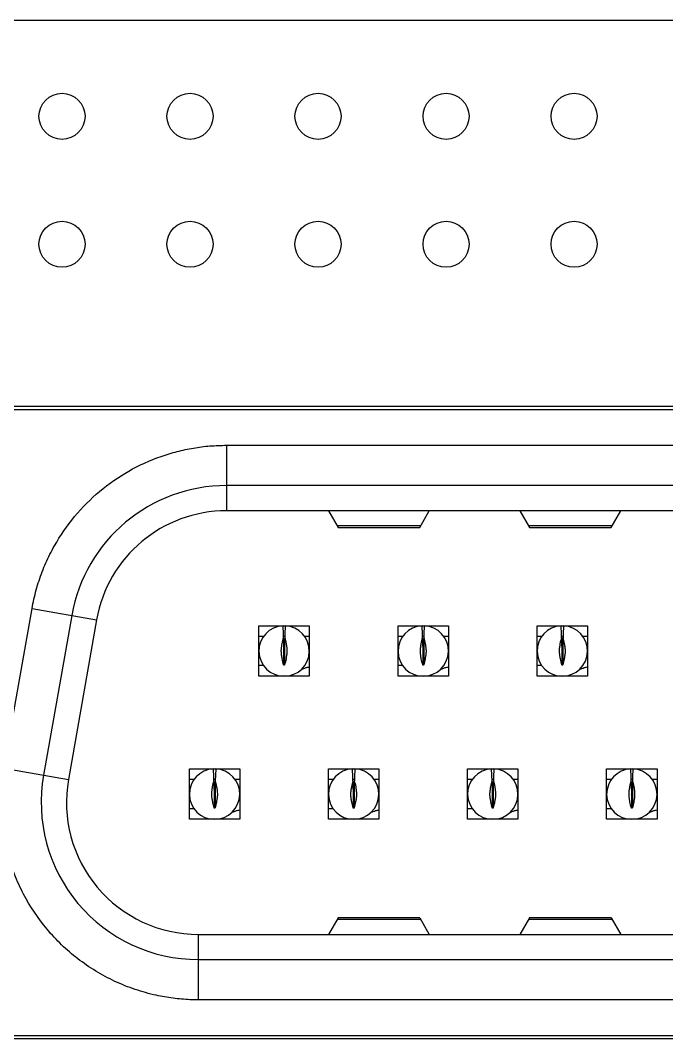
# Model space of a CAD drawing. Header units: millimetres. Extents: x 0 to 86.4, y 0 to 54.6.
# Drawn here: x 29.02 to 41.84, y 34.4 to 54.61 of the extents above; entities that cross this region are included whole.
import ezdxf

# ---------------------------------------------------------------- set-up
doc = ezdxf.new("R2010")
doc.units = ezdxf.units.MM

msp = doc.modelspace()

# ---------------------------------------------------------------- linework, layer by layer
at = {"color": 7, "linetype": 'Continuous', "lineweight": 25}
for p, q in [((73.66, 54.61), (5.715, 54.61)), ((74.352, 46.945), (24.512, 46.945)), ((74.302, 46.88), (24.562, 46.88)), ((33.111, 46.175), (33.111, 44.875)), ((33.111, 46.175), (65.753, 46.175)), ((65.753, 45.375), (33.111, 45.375)), ((65.753, 44.875), (33.111, 44.875)), ((35.132, 44.875), (35.323, 44.545)), ((36.942, 44.545), (37.132, 44.875)), ((38.932, 44.875), (39.123, 44.545)), ((40.742, 44.545), (40.932, 44.875)), ((36.957, 44.573), (35.307, 44.573)), ((35.323, 44.545), (36.942, 44.545)), ((40.757, 44.573), (39.107, 44.573)), ((39.123, 44.545), (40.742, 44.545)), ((28.692, 39.766), (29.251, 42.936)), ((29.251, 42.936), (30.531, 42.71)), ((30.039, 42.797), (29.48, 39.627)), ((30.531, 42.71), (29.972, 39.54)), ((33.752, 42.59), (34.752, 42.59)), ((33.752, 41.59), (33.752, 42.59)), ((34.252, 42.103), (34.23, 42.59)), ((34.274, 42.59), (34.253, 42.103)), ((34.752, 42.59), (34.752, 41.59)), ((36.512, 42.59), (37.512, 42.59)), ((36.512, 41.59), (36.512, 42.59)), ((37.012, 42.103), (36.99, 42.59)), ((37.034, 42.59), (37.013, 42.103)), ((37.512, 42.59), (37.512, 41.59)), ((39.272, 42.59), (40.272, 42.59)), ((39.272, 41.59), (39.272, 42.59)), ((39.772, 42.103), (39.75, 42.59)), ((39.794, 42.59), (39.773, 42.103)), ((40.272, 42.59), (40.272, 41.59)), ((33.845, 42.38), (33.752, 42.38)), ((34.265, 42.38), (34.24, 42.38)), ((34.243, 42.312), (34.243, 41.817)), ((34.262, 42.312), (34.262, 41.817)), ((34.752, 42.38), (34.659, 42.38)), ((36.605, 42.38), (36.512, 42.38)), ((37.025, 42.38), (37, 42.38)), ((37.003, 42.312), (37.003, 41.817)), ((37.022, 42.312), (37.022, 41.817)), ((37.512, 42.38), (37.419, 42.38)), ((39.365, 42.38), (39.272, 42.38)), ((39.785, 42.38), (39.76, 42.38)), ((39.763, 42.312), (39.763, 41.817)), ((39.782, 42.312), (39.782, 41.817)), ((40.272, 42.38), (40.179, 42.38)), ((33.845, 41.8), (33.752, 41.8)), ((36.605, 41.8), (36.512, 41.8)), ((39.365, 41.8), (39.272, 41.8)), ((34.752, 41.59), (33.752, 41.59)), ((37.512, 41.59), (36.512, 41.59)), ((40.272, 41.59), (39.272, 41.59)), ((28.692, 39.766), (29.972, 39.54)), ((32.372, 39.75), (33.372, 39.75)), ((32.372, 38.75), (32.372, 39.75)), ((32.872, 39.263), (32.85, 39.75)), ((32.894, 39.75), (32.873, 39.263)), ((33.372, 39.75), (33.372, 38.75)), ((35.132, 39.75), (36.132, 39.75)), ((35.132, 38.75), (35.132, 39.75)), ((35.632, 39.263), (35.61, 39.75)), ((35.654, 39.75), (35.633, 39.263)), ((36.132, 39.75), (36.132, 38.75)), ((37.892, 39.75), (38.892, 39.75)), ((37.892, 38.75), (37.892, 39.75)), ((38.392, 39.263), (38.37, 39.75)), ((38.414, 39.75), (38.393, 39.263)), ((38.892, 39.75), (38.892, 38.75)), ((40.652, 39.75), (41.652, 39.75)), ((40.652, 38.75), (40.652, 39.75)), ((41.152, 39.263), (41.13, 39.75)), ((41.174, 39.75), (41.153, 39.263)), ((41.652, 39.75), (41.652, 38.75)), ((32.465, 39.54), (32.372, 39.54)), ((32.885, 39.54), (32.86, 39.54)), ((32.863, 39.472), (32.863, 38.977)), ((32.882, 39.472), (32.882, 38.977)), ((33.372, 39.54), (33.279, 39.54)), ((35.225, 39.54), (35.132, 39.54)), ((35.645, 39.54), (35.62, 39.54)), ((35.623, 39.472), (35.623, 38.977)), ((35.642, 39.472), (35.642, 38.977)), ((36.132, 39.54), (36.039, 39.54)), ((37.985, 39.54), (37.892, 39.54)), ((38.405, 39.54), (38.38, 39.54)), ((38.383, 39.472), (38.383, 38.977)), ((38.402, 39.472), (38.402, 38.977)), ((38.892, 39.54), (38.799, 39.54)), ((40.745, 39.54), (40.652, 39.54)), ((41.165, 39.54), (41.14, 39.54)), ((41.143, 39.472), (41.143, 38.977)), ((41.162, 39.472), (41.162, 38.977)), ((41.652, 39.54), (41.559, 39.54)), ((32.465, 38.96), (32.372, 38.96)), ((35.225, 38.96), (35.132, 38.96)), ((37.985, 38.96), (37.892, 38.96)), ((40.745, 38.96), (40.652, 38.96)), ((33.372, 38.75), (32.372, 38.75)), ((36.132, 38.75), (35.132, 38.75)), ((38.892, 38.75), (37.892, 38.75)), ((41.652, 38.75), (40.652, 38.75)), ((35.323, 36.795), (35.132, 36.465)), ((36.942, 36.795), (35.323, 36.795)), ((36.942, 36.795), (37.132, 36.465)), ((39.123, 36.795), (38.932, 36.465)), ((40.742, 36.795), (39.123, 36.795)), ((40.742, 36.795), (40.932, 36.465)), ((35.307, 36.768), (36.957, 36.768)), ((39.107, 36.768), (40.757, 36.768)), ((32.552, 35.165), (32.552, 36.465)), ((32.552, 36.465), (66.312, 36.465)), ((32.552, 35.965), (66.312, 35.965)), ((66.312, 35.165), (32.552, 35.165)), ((24.512, 34.395), (74.352, 34.395)), ((24.562, 34.46), (74.302, 34.46))]:
    msp.add_line(p, q, dxfattribs=at)
for centre in [(29.845, 52.705), (32.385, 52.705), (34.925, 52.705), (37.465, 52.705), (40.005, 52.705), (29.845, 50.165), (32.385, 50.165), (34.925, 50.165), (37.465, 50.165), (40.005, 50.165)]:
    msp.add_circle(centre, 0.457, dxfattribs=at)
for centre, radius, start, end in [((33.111, 42.255), 3.12, 90, 170), ((33.111, 42.255), 2.62, 90, 170), ((34.252, 42.09), 0.5, 92.5, 87.5), ((37.012, 42.09), 0.5, 92.5, 87.5), ((39.772, 42.09), 0.5, 92.5, 87.5), ((32.552, 39.085), 3.12, 170, 270), ((32.872, 39.25), 0.5, 92.5, 87.5), ((35.632, 39.25), 0.5, 92.5, 87.5), ((38.392, 39.25), 0.5, 92.5, 87.5), ((41.152, 39.25), 0.5, 92.5, 87.5), ((32.552, 39.085), 2.62, 170, 270)]:
    msp.add_arc(centre, radius, start, end, dxfattribs=at)
for points, knots in [([(29.251, 42.936), (29.263, 42.998), (29.286, 43.123), (29.333, 43.306), (29.388, 43.487), (29.451, 43.665), (29.523, 43.839), (29.604, 44.011), (29.774, 44.33), (30.077, 44.773), (30.578, 45.274), (31.159, 45.68), (31.691, 45.921), (32.127, 46.055), (32.451, 46.124), (32.779, 46.167), (33, 46.173), (33.111, 46.175)], [0, 0, 0, 0, 0.034808, 0.069417, 0.103907, 0.138361, 0.172858, 0.207482, 0.242313, 0.371121, 0.500023, 0.628831, 0.757734, 0.818502, 0.878844, 0.939197, 1, 1, 1, 1]), ([(34.243, 41.817), (34.232, 41.854), (34.223, 41.894), (34.21, 41.96), (34.206, 41.983), (34.2, 42.031), (34.197, 42.057), (34.196, 42.113), (34.199, 42.14), (34.205, 42.189), (34.209, 42.212), (34.221, 42.279), (34.23, 42.32), (34.241, 42.356)], [0, 0, 0, 0, 0.25, 0.25, 0.375, 0.375, 0.5, 0.5, 0.625, 0.625, 0.75, 0.75, 1, 1, 1, 1]), ([(34.264, 42.356), (34.274, 42.319), (34.284, 42.279), (34.296, 42.212), (34.3, 42.189), (34.306, 42.139), (34.308, 42.112), (34.308, 42.057), (34.305, 42.031), (34.298, 41.983), (34.294, 41.96), (34.282, 41.893), (34.272, 41.854), (34.262, 41.817)], [0, 0, 0, 0, 0.25, 0.25, 0.375, 0.375, 0.5, 0.5, 0.625, 0.625, 0.75, 0.75, 1, 1, 1, 1]), ([(37.003, 41.817), (36.992, 41.854), (36.983, 41.894), (36.97, 41.96), (36.966, 41.983), (36.96, 42.031), (36.957, 42.057), (36.956, 42.113), (36.959, 42.14), (36.965, 42.189), (36.969, 42.212), (36.981, 42.279), (36.99, 42.32), (37.001, 42.356)], [0, 0, 0, 0, 0.25, 0.25, 0.375, 0.375, 0.5, 0.5, 0.625, 0.625, 0.75, 0.75, 1, 1, 1, 1]), ([(37.024, 42.356), (37.034, 42.319), (37.044, 42.279), (37.056, 42.212), (37.06, 42.189), (37.066, 42.139), (37.068, 42.112), (37.068, 42.057), (37.065, 42.031), (37.058, 41.983), (37.054, 41.96), (37.042, 41.893), (37.032, 41.854), (37.022, 41.817)], [0, 0, 0, 0, 0.25, 0.25, 0.375, 0.375, 0.5, 0.5, 0.625, 0.625, 0.75, 0.75, 1, 1, 1, 1]), ([(39.763, 41.817), (39.752, 41.854), (39.743, 41.894), (39.73, 41.96), (39.726, 41.983), (39.72, 42.031), (39.717, 42.057), (39.716, 42.113), (39.719, 42.14), (39.725, 42.189), (39.729, 42.212), (39.741, 42.279), (39.75, 42.32), (39.761, 42.356)], [0, 0, 0, 0, 0.25, 0.25, 0.375, 0.375, 0.5, 0.5, 0.625, 0.625, 0.75, 0.75, 1, 1, 1, 1]), ([(39.784, 42.356), (39.794, 42.319), (39.804, 42.279), (39.816, 42.212), (39.82, 42.189), (39.826, 42.139), (39.828, 42.112), (39.828, 42.057), (39.825, 42.031), (39.818, 41.983), (39.814, 41.96), (39.802, 41.893), (39.792, 41.854), (39.782, 41.817)], [0, 0, 0, 0, 0.25, 0.25, 0.375, 0.375, 0.5, 0.5, 0.625, 0.625, 0.75, 0.75, 1, 1, 1, 1]), ([(34.252, 42.103), (34.251, 42.103), (34.25, 42.102), (34.249, 42.102), (34.248, 42.102), (34.247, 42.102), (34.246, 42.101), (34.245, 42.101), (34.245, 42.1), (34.244, 42.099), (34.243, 42.099), (34.243, 42.098), (34.243, 42.098)], [0, 0, 0, 0, 0.00000293591, 0.00000293591, 0.00000293591, 0.00000584667, 0.00000584667, 0.00000584667, 0.00000986976, 0.00000986976, 0.00000986976, 0.0000135107, 0.0000135107, 0.0000135107, 0.0000135107]), ([(34.262, 42.083), (34.262, 42.082), (34.261, 42.082), (34.26, 42.081), (34.26, 42.081), (34.259, 42.08), (34.258, 42.08), (34.257, 42.079), (34.256, 42.079), (34.256, 42.078), (34.255, 42.078), (34.253, 42.078), (34.252, 42.078), (34.251, 42.078), (34.251, 42.078), (34.25, 42.078), (34.249, 42.078), (34.248, 42.079), (34.247, 42.079), (34.246, 42.079), (34.245, 42.08), (34.245, 42.081), (34.244, 42.081), (34.243, 42.082), (34.243, 42.082), (34.243, 42.082), (34.243, 42.083), (34.243, 42.083)], [0, 0, 0, 0, 0.00000373115, 0.00000373115, 0.00000373115, 0.00000742542, 0.00000742542, 0.00000742542, 0.00001061797, 0.00001061797, 0.00001061797, 0.00001384792, 0.00001384792, 0.00001384792, 0.00001657307, 0.00001657307, 0.00001657307, 0.0000192149, 0.0000192149, 0.0000192149, 0.00002293987, 0.00002293987, 0.00002293987, 0.00002672371, 0.00002672371, 0.00002672371, 0.00002804456, 0.00002804456, 0.00002804456, 0.00002804456]), ([(34.253, 42.103), (34.254, 42.103), (34.255, 42.102), (34.256, 42.102), (34.256, 42.102), (34.257, 42.102), (34.258, 42.101), (34.259, 42.101), (34.26, 42.1), (34.261, 42.099), (34.261, 42.099), (34.262, 42.098), (34.262, 42.098)], [0, 0, 0, 0, 0.00000293591, 0.00000293591, 0.00000293591, 0.00000584667, 0.00000584667, 0.00000584667, 0.00000986976, 0.00000986976, 0.00000986976, 0.0000135107, 0.0000135107, 0.0000135107, 0.0000135107]), ([(37.012, 42.103), (37.011, 42.103), (37.01, 42.102), (37.009, 42.102), (37.008, 42.102), (37.007, 42.102), (37.006, 42.101), (37.005, 42.101), (37.005, 42.1), (37.004, 42.099), (37.003, 42.099), (37.003, 42.098), (37.003, 42.098)], [0, 0, 0, 0, 0.00000293591, 0.00000293591, 0.00000293591, 0.00000584667, 0.00000584667, 0.00000584667, 0.00000986976, 0.00000986976, 0.00000986976, 0.0000135107, 0.0000135107, 0.0000135107, 0.0000135107]), ([(37.022, 42.083), (37.022, 42.082), (37.021, 42.082), (37.02, 42.081), (37.02, 42.081), (37.019, 42.08), (37.018, 42.08), (37.017, 42.079), (37.016, 42.079), (37.016, 42.078), (37.015, 42.078), (37.013, 42.078), (37.012, 42.078), (37.011, 42.078), (37.011, 42.078), (37.01, 42.078), (37.009, 42.078), (37.008, 42.079), (37.007, 42.079), (37.006, 42.079), (37.005, 42.08), (37.005, 42.081), (37.004, 42.081), (37.003, 42.082), (37.003, 42.082), (37.003, 42.082), (37.003, 42.083), (37.003, 42.083)], [0, 0, 0, 0, 0.00000373115, 0.00000373115, 0.00000373115, 0.00000742542, 0.00000742542, 0.00000742542, 0.00001061797, 0.00001061797, 0.00001061797, 0.00001384792, 0.00001384792, 0.00001384792, 0.00001657307, 0.00001657307, 0.00001657307, 0.0000192149, 0.0000192149, 0.0000192149, 0.00002293987, 0.00002293987, 0.00002293987, 0.00002672371, 0.00002672371, 0.00002672371, 0.00002804456, 0.00002804456, 0.00002804456, 0.00002804456]), ([(37.013, 42.103), (37.014, 42.103), (37.015, 42.102), (37.016, 42.102), (37.016, 42.102), (37.017, 42.102), (37.018, 42.101), (37.019, 42.101), (37.02, 42.1), (37.021, 42.099), (37.021, 42.099), (37.022, 42.098), (37.022, 42.098)], [0, 0, 0, 0, 0.00000293591, 0.00000293591, 0.00000293591, 0.00000584667, 0.00000584667, 0.00000584667, 0.00000986976, 0.00000986976, 0.00000986976, 0.0000135107, 0.0000135107, 0.0000135107, 0.0000135107]), ([(39.772, 42.103), (39.771, 42.103), (39.77, 42.102), (39.769, 42.102), (39.768, 42.102), (39.767, 42.102), (39.766, 42.101), (39.765, 42.101), (39.765, 42.1), (39.764, 42.099), (39.763, 42.099), (39.763, 42.098), (39.763, 42.098)], [0, 0, 0, 0, 0.00000293591, 0.00000293591, 0.00000293591, 0.00000584667, 0.00000584667, 0.00000584667, 0.00000986976, 0.00000986976, 0.00000986976, 0.0000135107, 0.0000135107, 0.0000135107, 0.0000135107]), ([(39.782, 42.083), (39.782, 42.082), (39.781, 42.082), (39.78, 42.081), (39.78, 42.081), (39.779, 42.08), (39.778, 42.08), (39.777, 42.079), (39.776, 42.079), (39.776, 42.078), (39.775, 42.078), (39.773, 42.078), (39.772, 42.078), (39.771, 42.078), (39.771, 42.078), (39.77, 42.078), (39.769, 42.078), (39.768, 42.079), (39.767, 42.079), (39.766, 42.079), (39.765, 42.08), (39.765, 42.081), (39.764, 42.081), (39.763, 42.082), (39.763, 42.082), (39.763, 42.082), (39.763, 42.083), (39.763, 42.083)], [0, 0, 0, 0, 0.00000373115, 0.00000373115, 0.00000373115, 0.00000742542, 0.00000742542, 0.00000742542, 0.00001061797, 0.00001061797, 0.00001061797, 0.00001384792, 0.00001384792, 0.00001384792, 0.00001657307, 0.00001657307, 0.00001657307, 0.0000192149, 0.0000192149, 0.0000192149, 0.00002293987, 0.00002293987, 0.00002293987, 0.00002672371, 0.00002672371, 0.00002672371, 0.00002804456, 0.00002804456, 0.00002804456, 0.00002804456]), ([(39.773, 42.103), (39.774, 42.103), (39.775, 42.102), (39.776, 42.102), (39.776, 42.102), (39.777, 42.102), (39.778, 42.101), (39.779, 42.101), (39.78, 42.1), (39.781, 42.099), (39.781, 42.099), (39.782, 42.098), (39.782, 42.098)], [0, 0, 0, 0, 0.00000293591, 0.00000293591, 0.00000293591, 0.00000584667, 0.00000584667, 0.00000584667, 0.00000986976, 0.00000986976, 0.00000986976, 0.0000135107, 0.0000135107, 0.0000135107, 0.0000135107]), ([(34.262, 41.817), (34.262, 41.816), (34.261, 41.815), (34.26, 41.814), (34.26, 41.813), (34.259, 41.813), (34.258, 41.812), (34.257, 41.812), (34.256, 41.811), (34.255, 41.811), (34.254, 41.811), (34.253, 41.811), (34.252, 41.811), (34.251, 41.811), (34.251, 41.811), (34.25, 41.811), (34.249, 41.811), (34.248, 41.811), (34.247, 41.812), (34.247, 41.812), (34.246, 41.813), (34.245, 41.813), (34.244, 41.814), (34.243, 41.815), (34.243, 41.816), (34.243, 41.817), (34.243, 41.817), (34.243, 41.817)], [0, 0, 0, 0, 0.00000506115, 0.00000506115, 0.00000506115, 0.00000885902, 0.00000885902, 0.00000885902, 0.00001186629, 0.00001186629, 0.00001186629, 0.000014907, 0.000014907, 0.000014907, 0.00001749258, 0.00001749258, 0.00001749258, 0.00002001336, 0.00002001336, 0.00002001336, 0.00002358068, 0.00002358068, 0.00002358068, 0.00002832297, 0.00002832297, 0.00002832297, 0.00003004348, 0.00003004348, 0.00003004348, 0.00003004348]), ([(34.616, 41.735), (34.616, 41.735), (34.616, 41.734), (34.62, 41.735), (34.646, 41.745), (34.688, 41.763), (34.73, 41.771), (34.752, 41.775)], [0, 0, 0, 0, 0.0065793, 0.066074, 0.2693277, 0.6188871, 1, 1, 1, 1]), ([(37.022, 41.817), (37.022, 41.816), (37.021, 41.815), (37.02, 41.814), (37.02, 41.813), (37.019, 41.813), (37.018, 41.812), (37.017, 41.812), (37.016, 41.811), (37.015, 41.811), (37.014, 41.811), (37.013, 41.811), (37.012, 41.811), (37.011, 41.811), (37.011, 41.811), (37.01, 41.811), (37.009, 41.811), (37.008, 41.811), (37.007, 41.812), (37.007, 41.812), (37.006, 41.813), (37.005, 41.813), (37.004, 41.814), (37.003, 41.815), (37.003, 41.816), (37.003, 41.817), (37.003, 41.817), (37.003, 41.817)], [0, 0, 0, 0, 0.00000506115, 0.00000506115, 0.00000506115, 0.00000885902, 0.00000885902, 0.00000885902, 0.00001186629, 0.00001186629, 0.00001186629, 0.000014907, 0.000014907, 0.000014907, 0.00001749258, 0.00001749258, 0.00001749258, 0.00002001336, 0.00002001336, 0.00002001336, 0.00002358068, 0.00002358068, 0.00002358068, 0.00002832297, 0.00002832297, 0.00002832297, 0.00003004348, 0.00003004348, 0.00003004348, 0.00003004348]), ([(37.376, 41.735), (37.376, 41.735), (37.376, 41.734), (37.38, 41.735), (37.406, 41.745), (37.448, 41.763), (37.49, 41.771), (37.512, 41.775)], [0, 0, 0, 0, 0.006579, 0.066074, 0.269328, 0.618887, 1, 1, 1, 1]), ([(39.782, 41.817), (39.782, 41.816), (39.781, 41.815), (39.78, 41.814), (39.78, 41.813), (39.779, 41.813), (39.778, 41.812), (39.777, 41.812), (39.776, 41.811), (39.775, 41.811), (39.774, 41.811), (39.773, 41.811), (39.772, 41.811), (39.771, 41.811), (39.771, 41.811), (39.77, 41.811), (39.769, 41.811), (39.768, 41.811), (39.767, 41.812), (39.767, 41.812), (39.766, 41.813), (39.765, 41.813), (39.764, 41.814), (39.763, 41.815), (39.763, 41.816), (39.763, 41.817), (39.763, 41.817), (39.763, 41.817)], [0, 0, 0, 0, 0.00000506115, 0.00000506115, 0.00000506115, 0.00000885902, 0.00000885902, 0.00000885902, 0.00001186629, 0.00001186629, 0.00001186629, 0.000014907, 0.000014907, 0.000014907, 0.00001749257, 0.00001749257, 0.00001749257, 0.00002001336, 0.00002001336, 0.00002001336, 0.00002358068, 0.00002358068, 0.00002358068, 0.00002832297, 0.00002832297, 0.00002832297, 0.00003004348, 0.00003004348, 0.00003004348, 0.00003004348]), ([(40.136, 41.735), (40.136, 41.735), (40.136, 41.734), (40.14, 41.735), (40.166, 41.745), (40.208, 41.763), (40.25, 41.771), (40.272, 41.775)], [0, 0, 0, 0, 0.006579, 0.066074, 0.269328, 0.618887, 1, 1, 1, 1]), ([(32.552, 35.165), (32.496, 35.166), (32.383, 35.167), (32.215, 35.179), (32.047, 35.197), (31.88, 35.222), (31.628, 35.272), (31.294, 35.364), (30.892, 35.525), (30.51, 35.73), (30.04, 36.053), (29.526, 36.546), (29.13, 37.138), (28.893, 37.657), (28.758, 38.069), (28.669, 38.493), (28.632, 38.874), (28.631, 39.206), (28.649, 39.488), (28.677, 39.673), (28.692, 39.766)], [0, 0, 0, 0, 0.02475, 0.049437, 0.074107, 0.098806, 0.12358, 0.186812, 0.250119, 0.313351, 0.376658, 0.500008, 0.623358, 0.68659, 0.749897, 0.813128, 0.876436, 0.917643, 0.95876, 1, 1, 1, 1]), ([(32.863, 38.977), (32.852, 39.014), (32.843, 39.054), (32.83, 39.12), (32.826, 39.143), (32.82, 39.191), (32.817, 39.217), (32.816, 39.273), (32.819, 39.3), (32.825, 39.349), (32.829, 39.372), (32.841, 39.439), (32.85, 39.48), (32.861, 39.516)], [0, 0, 0, 0, 0.25, 0.25, 0.375, 0.375, 0.5, 0.5, 0.625, 0.625, 0.75, 0.75, 1, 1, 1, 1]), ([(32.884, 39.516), (32.894, 39.479), (32.904, 39.439), (32.916, 39.372), (32.92, 39.349), (32.926, 39.299), (32.928, 39.272), (32.928, 39.217), (32.925, 39.191), (32.918, 39.143), (32.914, 39.12), (32.902, 39.053), (32.892, 39.014), (32.882, 38.977)], [0, 0, 0, 0, 0.25, 0.25, 0.375, 0.375, 0.5, 0.5, 0.625, 0.625, 0.75, 0.75, 1, 1, 1, 1]), ([(35.623, 38.977), (35.612, 39.014), (35.603, 39.054), (35.59, 39.12), (35.586, 39.143), (35.58, 39.191), (35.577, 39.217), (35.576, 39.273), (35.579, 39.3), (35.585, 39.349), (35.589, 39.372), (35.601, 39.439), (35.61, 39.48), (35.621, 39.516)], [0, 0, 0, 0, 0.25, 0.25, 0.375, 0.375, 0.5, 0.5, 0.625, 0.625, 0.75, 0.75, 1, 1, 1, 1]), ([(35.644, 39.516), (35.654, 39.479), (35.664, 39.439), (35.676, 39.372), (35.68, 39.349), (35.686, 39.299), (35.688, 39.272), (35.688, 39.217), (35.685, 39.191), (35.678, 39.143), (35.674, 39.12), (35.662, 39.053), (35.652, 39.014), (35.642, 38.977)], [0, 0, 0, 0, 0.25, 0.25, 0.375, 0.375, 0.5, 0.5, 0.625, 0.625, 0.75, 0.75, 1, 1, 1, 1]), ([(38.383, 38.977), (38.372, 39.014), (38.363, 39.054), (38.35, 39.12), (38.346, 39.143), (38.34, 39.191), (38.337, 39.217), (38.336, 39.273), (38.339, 39.3), (38.345, 39.349), (38.349, 39.372), (38.361, 39.439), (38.37, 39.48), (38.381, 39.516)], [0, 0, 0, 0, 0.25, 0.25, 0.375, 0.375, 0.5, 0.5, 0.625, 0.625, 0.75, 0.75, 1, 1, 1, 1]), ([(38.404, 39.516), (38.414, 39.479), (38.424, 39.439), (38.436, 39.372), (38.44, 39.349), (38.446, 39.299), (38.448, 39.272), (38.448, 39.217), (38.445, 39.191), (38.438, 39.143), (38.434, 39.12), (38.422, 39.053), (38.412, 39.014), (38.402, 38.977)], [0, 0, 0, 0, 0.25, 0.25, 0.375, 0.375, 0.5, 0.5, 0.625, 0.625, 0.75, 0.75, 1, 1, 1, 1]), ([(41.143, 38.977), (41.132, 39.014), (41.123, 39.054), (41.11, 39.12), (41.106, 39.143), (41.1, 39.191), (41.097, 39.217), (41.096, 39.273), (41.099, 39.3), (41.105, 39.349), (41.109, 39.372), (41.121, 39.439), (41.13, 39.48), (41.141, 39.516)], [0, 0, 0, 0, 0.25, 0.25, 0.375, 0.375, 0.5, 0.5, 0.625, 0.625, 0.75, 0.75, 1, 1, 1, 1]), ([(41.164, 39.516), (41.174, 39.479), (41.184, 39.439), (41.196, 39.372), (41.2, 39.349), (41.206, 39.299), (41.208, 39.272), (41.208, 39.217), (41.205, 39.191), (41.198, 39.143), (41.194, 39.12), (41.182, 39.053), (41.172, 39.014), (41.162, 38.977)], [0, 0, 0, 0, 0.25, 0.25, 0.375, 0.375, 0.5, 0.5, 0.625, 0.625, 0.75, 0.75, 1, 1, 1, 1]), ([(32.872, 39.263), (32.871, 39.263), (32.87, 39.262), (32.869, 39.262), (32.868, 39.262), (32.867, 39.262), (32.866, 39.261), (32.865, 39.261), (32.865, 39.26), (32.864, 39.259), (32.863, 39.259), (32.863, 39.258), (32.863, 39.258)], [0, 0, 0, 0, 0.00000293591, 0.00000293591, 0.00000293591, 0.00000584667, 0.00000584667, 0.00000584667, 0.00000986976, 0.00000986976, 0.00000986976, 0.0000135107, 0.0000135107, 0.0000135107, 0.0000135107]), ([(32.882, 39.243), (32.882, 39.242), (32.881, 39.242), (32.88, 39.241), (32.88, 39.241), (32.879, 39.24), (32.878, 39.24), (32.877, 39.239), (32.876, 39.239), (32.876, 39.238), (32.875, 39.238), (32.873, 39.238), (32.872, 39.238), (32.871, 39.238), (32.871, 39.238), (32.87, 39.238), (32.869, 39.238), (32.868, 39.239), (32.867, 39.239), (32.866, 39.239), (32.865, 39.24), (32.865, 39.241), (32.864, 39.241), (32.863, 39.242), (32.863, 39.242), (32.863, 39.242), (32.863, 39.243), (32.863, 39.243)], [0, 0, 0, 0, 0.00000373115, 0.00000373115, 0.00000373115, 0.00000742542, 0.00000742542, 0.00000742542, 0.00001061797, 0.00001061797, 0.00001061797, 0.00001384792, 0.00001384792, 0.00001384792, 0.00001657307, 0.00001657307, 0.00001657307, 0.0000192149, 0.0000192149, 0.0000192149, 0.00002293987, 0.00002293987, 0.00002293987, 0.00002672371, 0.00002672371, 0.00002672371, 0.00002804456, 0.00002804456, 0.00002804456, 0.00002804456]), ([(32.873, 39.263), (32.874, 39.263), (32.875, 39.262), (32.876, 39.262), (32.876, 39.262), (32.877, 39.262), (32.878, 39.261), (32.879, 39.261), (32.88, 39.26), (32.881, 39.259), (32.881, 39.259), (32.882, 39.258), (32.882, 39.258)], [0, 0, 0, 0, 0.00000293591, 0.00000293591, 0.00000293591, 0.00000584667, 0.00000584667, 0.00000584667, 0.00000986976, 0.00000986976, 0.00000986976, 0.0000135107, 0.0000135107, 0.0000135107, 0.0000135107]), ([(35.632, 39.263), (35.631, 39.263), (35.63, 39.262), (35.629, 39.262), (35.628, 39.262), (35.627, 39.262), (35.626, 39.261), (35.625, 39.261), (35.625, 39.26), (35.624, 39.259), (35.623, 39.259), (35.623, 39.258), (35.623, 39.258)], [0, 0, 0, 0, 0.00000293591, 0.00000293591, 0.00000293591, 0.00000584667, 0.00000584667, 0.00000584667, 0.00000986976, 0.00000986976, 0.00000986976, 0.0000135107, 0.0000135107, 0.0000135107, 0.0000135107]), ([(35.642, 39.243), (35.642, 39.242), (35.641, 39.242), (35.64, 39.241), (35.64, 39.241), (35.639, 39.24), (35.638, 39.24), (35.637, 39.239), (35.636, 39.239), (35.636, 39.238), (35.635, 39.238), (35.633, 39.238), (35.632, 39.238), (35.631, 39.238), (35.631, 39.238), (35.63, 39.238), (35.629, 39.238), (35.628, 39.239), (35.627, 39.239), (35.626, 39.239), (35.625, 39.24), (35.625, 39.241), (35.624, 39.241), (35.623, 39.242), (35.623, 39.242), (35.623, 39.242), (35.623, 39.243), (35.623, 39.243)], [0, 0, 0, 0, 0.00000373115, 0.00000373115, 0.00000373115, 0.00000742542, 0.00000742542, 0.00000742542, 0.00001061797, 0.00001061797, 0.00001061797, 0.00001384792, 0.00001384792, 0.00001384792, 0.00001657307, 0.00001657307, 0.00001657307, 0.0000192149, 0.0000192149, 0.0000192149, 0.00002293987, 0.00002293987, 0.00002293987, 0.00002672371, 0.00002672371, 0.00002672371, 0.00002804456, 0.00002804456, 0.00002804456, 0.00002804456]), ([(35.633, 39.263), (35.634, 39.263), (35.635, 39.262), (35.636, 39.262), (35.636, 39.262), (35.637, 39.262), (35.638, 39.261), (35.639, 39.261), (35.64, 39.26), (35.641, 39.259), (35.641, 39.259), (35.642, 39.258), (35.642, 39.258)], [0, 0, 0, 0, 0.00000293591, 0.00000293591, 0.00000293591, 0.00000584667, 0.00000584667, 0.00000584667, 0.00000986976, 0.00000986976, 0.00000986976, 0.0000135107, 0.0000135107, 0.0000135107, 0.0000135107]), ([(38.392, 39.263), (38.391, 39.263), (38.39, 39.262), (38.389, 39.262), (38.388, 39.262), (38.387, 39.262), (38.386, 39.261), (38.385, 39.261), (38.385, 39.26), (38.384, 39.259), (38.383, 39.259), (38.383, 39.258), (38.383, 39.258)], [0, 0, 0, 0, 0.00000293591, 0.00000293591, 0.00000293591, 0.00000584667, 0.00000584667, 0.00000584667, 0.00000986976, 0.00000986976, 0.00000986976, 0.0000135107, 0.0000135107, 0.0000135107, 0.0000135107]), ([(38.402, 39.243), (38.402, 39.242), (38.401, 39.242), (38.4, 39.241), (38.4, 39.241), (38.399, 39.24), (38.398, 39.24), (38.397, 39.239), (38.396, 39.239), (38.396, 39.238), (38.395, 39.238), (38.393, 39.238), (38.392, 39.238), (38.391, 39.238), (38.391, 39.238), (38.39, 39.238), (38.389, 39.238), (38.388, 39.239), (38.387, 39.239), (38.386, 39.239), (38.385, 39.24), (38.385, 39.241), (38.384, 39.241), (38.383, 39.242), (38.383, 39.242), (38.383, 39.242), (38.383, 39.243), (38.383, 39.243)], [0, 0, 0, 0, 0.00000373115, 0.00000373115, 0.00000373115, 0.00000742542, 0.00000742542, 0.00000742542, 0.00001061797, 0.00001061797, 0.00001061797, 0.00001384792, 0.00001384792, 0.00001384792, 0.00001657307, 0.00001657307, 0.00001657307, 0.0000192149, 0.0000192149, 0.0000192149, 0.00002293987, 0.00002293987, 0.00002293987, 0.00002672371, 0.00002672371, 0.00002672371, 0.00002804456, 0.00002804456, 0.00002804456, 0.00002804456]), ([(38.393, 39.263), (38.394, 39.263), (38.395, 39.262), (38.396, 39.262), (38.396, 39.262), (38.397, 39.262), (38.398, 39.261), (38.399, 39.261), (38.4, 39.26), (38.401, 39.259), (38.401, 39.259), (38.402, 39.258), (38.402, 39.258)], [0, 0, 0, 0, 0.00000293591, 0.00000293591, 0.00000293591, 0.00000584667, 0.00000584667, 0.00000584667, 0.00000986976, 0.00000986976, 0.00000986976, 0.0000135107, 0.0000135107, 0.0000135107, 0.0000135107]), ([(41.152, 39.263), (41.151, 39.263), (41.15, 39.262), (41.149, 39.262), (41.148, 39.262), (41.147, 39.262), (41.146, 39.261), (41.145, 39.261), (41.145, 39.26), (41.144, 39.259), (41.143, 39.259), (41.143, 39.258), (41.143, 39.258)], [0, 0, 0, 0, 0.00000293591, 0.00000293591, 0.00000293591, 0.00000584667, 0.00000584667, 0.00000584667, 0.00000986976, 0.00000986976, 0.00000986976, 0.0000135107, 0.0000135107, 0.0000135107, 0.0000135107]), ([(41.162, 39.243), (41.162, 39.242), (41.161, 39.242), (41.16, 39.241), (41.16, 39.241), (41.159, 39.24), (41.158, 39.24), (41.157, 39.239), (41.156, 39.239), (41.156, 39.238), (41.155, 39.238), (41.153, 39.238), (41.152, 39.238), (41.151, 39.238), (41.151, 39.238), (41.15, 39.238), (41.149, 39.238), (41.148, 39.239), (41.147, 39.239), (41.146, 39.239), (41.145, 39.24), (41.145, 39.241), (41.144, 39.241), (41.143, 39.242), (41.143, 39.242), (41.143, 39.242), (41.143, 39.243), (41.143, 39.243)], [0, 0, 0, 0, 0.00000373115, 0.00000373115, 0.00000373115, 0.00000742542, 0.00000742542, 0.00000742542, 0.00001061797, 0.00001061797, 0.00001061797, 0.00001384792, 0.00001384792, 0.00001384792, 0.00001657307, 0.00001657307, 0.00001657307, 0.0000192149, 0.0000192149, 0.0000192149, 0.00002293987, 0.00002293987, 0.00002293987, 0.00002672371, 0.00002672371, 0.00002672371, 0.00002804456, 0.00002804456, 0.00002804456, 0.00002804456]), ([(41.153, 39.263), (41.154, 39.263), (41.155, 39.262), (41.156, 39.262), (41.156, 39.262), (41.157, 39.262), (41.158, 39.261), (41.159, 39.261), (41.16, 39.26), (41.161, 39.259), (41.161, 39.259), (41.162, 39.258), (41.162, 39.258)], [0, 0, 0, 0, 0.00000293591, 0.00000293591, 0.00000293591, 0.00000584667, 0.00000584667, 0.00000584667, 0.00000986976, 0.00000986976, 0.00000986976, 0.0000135107, 0.0000135107, 0.0000135107, 0.0000135107]), ([(32.882, 38.977), (32.882, 38.976), (32.881, 38.975), (32.88, 38.974), (32.88, 38.973), (32.879, 38.973), (32.878, 38.972), (32.877, 38.972), (32.876, 38.971), (32.875, 38.971), (32.874, 38.971), (32.873, 38.971), (32.872, 38.971), (32.871, 38.971), (32.871, 38.971), (32.87, 38.971), (32.869, 38.971), (32.868, 38.971), (32.867, 38.972), (32.867, 38.972), (32.866, 38.973), (32.865, 38.973), (32.864, 38.974), (32.863, 38.975), (32.863, 38.976), (32.863, 38.977), (32.863, 38.977), (32.863, 38.977)], [0, 0, 0, 0, 0.00000506115, 0.00000506115, 0.00000506115, 0.00000885902, 0.00000885902, 0.00000885902, 0.00001186629, 0.00001186629, 0.00001186629, 0.000014907, 0.000014907, 0.000014907, 0.00001749258, 0.00001749258, 0.00001749258, 0.00002001336, 0.00002001336, 0.00002001336, 0.00002358068, 0.00002358068, 0.00002358068, 0.00002832297, 0.00002832297, 0.00002832297, 0.00003004348, 0.00003004348, 0.00003004348, 0.00003004348]), ([(33.236, 38.895), (33.236, 38.895), (33.236, 38.894), (33.24, 38.895), (33.266, 38.905), (33.308, 38.923), (33.35, 38.931), (33.372, 38.935)], [0, 0, 0, 0, 0.006579, 0.066074, 0.269328, 0.618887, 1, 1, 1, 1]), ([(35.642, 38.977), (35.642, 38.976), (35.641, 38.975), (35.64, 38.974), (35.64, 38.973), (35.639, 38.973), (35.638, 38.972), (35.637, 38.972), (35.636, 38.971), (35.635, 38.971), (35.634, 38.971), (35.633, 38.971), (35.632, 38.971), (35.631, 38.971), (35.631, 38.971), (35.63, 38.971), (35.629, 38.971), (35.628, 38.971), (35.627, 38.972), (35.627, 38.972), (35.626, 38.973), (35.625, 38.973), (35.624, 38.974), (35.623, 38.975), (35.623, 38.976), (35.623, 38.977), (35.623, 38.977), (35.623, 38.977)], [0, 0, 0, 0, 0.00000506115, 0.00000506115, 0.00000506115, 0.00000885902, 0.00000885902, 0.00000885902, 0.00001186629, 0.00001186629, 0.00001186629, 0.000014907, 0.000014907, 0.000014907, 0.00001749258, 0.00001749258, 0.00001749258, 0.00002001336, 0.00002001336, 0.00002001336, 0.00002358068, 0.00002358068, 0.00002358068, 0.00002832297, 0.00002832297, 0.00002832297, 0.00003004348, 0.00003004348, 0.00003004348, 0.00003004348]), ([(35.996, 38.895), (35.996, 38.895), (35.996, 38.894), (36, 38.895), (36.026, 38.905), (36.068, 38.923), (36.11, 38.931), (36.132, 38.935)], [0, 0, 0, 0, 0.006579, 0.066074, 0.269328, 0.618887, 1, 1, 1, 1]), ([(38.402, 38.977), (38.402, 38.976), (38.401, 38.975), (38.4, 38.974), (38.4, 38.973), (38.399, 38.973), (38.398, 38.972), (38.397, 38.972), (38.396, 38.971), (38.395, 38.971), (38.394, 38.971), (38.393, 38.971), (38.392, 38.971), (38.391, 38.971), (38.391, 38.971), (38.39, 38.971), (38.389, 38.971), (38.388, 38.971), (38.387, 38.972), (38.387, 38.972), (38.386, 38.973), (38.385, 38.973), (38.384, 38.974), (38.383, 38.975), (38.383, 38.976), (38.383, 38.977), (38.383, 38.977), (38.383, 38.977)], [0, 0, 0, 0, 0.00000506115, 0.00000506115, 0.00000506115, 0.00000885902, 0.00000885902, 0.00000885902, 0.00001186629, 0.00001186629, 0.00001186629, 0.000014907, 0.000014907, 0.000014907, 0.00001749258, 0.00001749258, 0.00001749258, 0.00002001336, 0.00002001336, 0.00002001336, 0.00002358068, 0.00002358068, 0.00002358068, 0.00002832297, 0.00002832297, 0.00002832297, 0.00003004348, 0.00003004348, 0.00003004348, 0.00003004348]), ([(38.756, 38.895), (38.756, 38.895), (38.756, 38.894), (38.76, 38.895), (38.786, 38.905), (38.828, 38.923), (38.87, 38.931), (38.892, 38.935)], [0, 0, 0, 0, 0.006579, 0.066074, 0.269328, 0.618887, 1, 1, 1, 1]), ([(41.162, 38.977), (41.162, 38.976), (41.161, 38.975), (41.16, 38.974), (41.16, 38.973), (41.159, 38.973), (41.158, 38.972), (41.157, 38.972), (41.156, 38.971), (41.155, 38.971), (41.154, 38.971), (41.153, 38.971), (41.152, 38.971), (41.151, 38.971), (41.151, 38.971), (41.15, 38.971), (41.149, 38.971), (41.148, 38.971), (41.147, 38.972), (41.147, 38.972), (41.146, 38.973), (41.145, 38.973), (41.144, 38.974), (41.143, 38.975), (41.143, 38.976), (41.143, 38.977), (41.143, 38.977), (41.143, 38.977)], [0, 0, 0, 0, 0.00000506115, 0.00000506115, 0.00000506115, 0.00000885902, 0.00000885902, 0.00000885902, 0.00001186629, 0.00001186629, 0.00001186629, 0.000014907, 0.000014907, 0.000014907, 0.00001749257, 0.00001749257, 0.00001749257, 0.00002001336, 0.00002001336, 0.00002001336, 0.00002358068, 0.00002358068, 0.00002358068, 0.00002832297, 0.00002832297, 0.00002832297, 0.00003004348, 0.00003004348, 0.00003004348, 0.00003004348]), ([(41.516, 38.895), (41.516, 38.895), (41.516, 38.894), (41.52, 38.895), (41.546, 38.905), (41.588, 38.923), (41.63, 38.931), (41.652, 38.935)], [0, 0, 0, 0, 0.006579, 0.066074, 0.269328, 0.618887, 1, 1, 1, 1])]:
    msp.add_open_spline(points, degree=3, knots=knots, dxfattribs=at)

doc.saveas('drawing.dxf')
